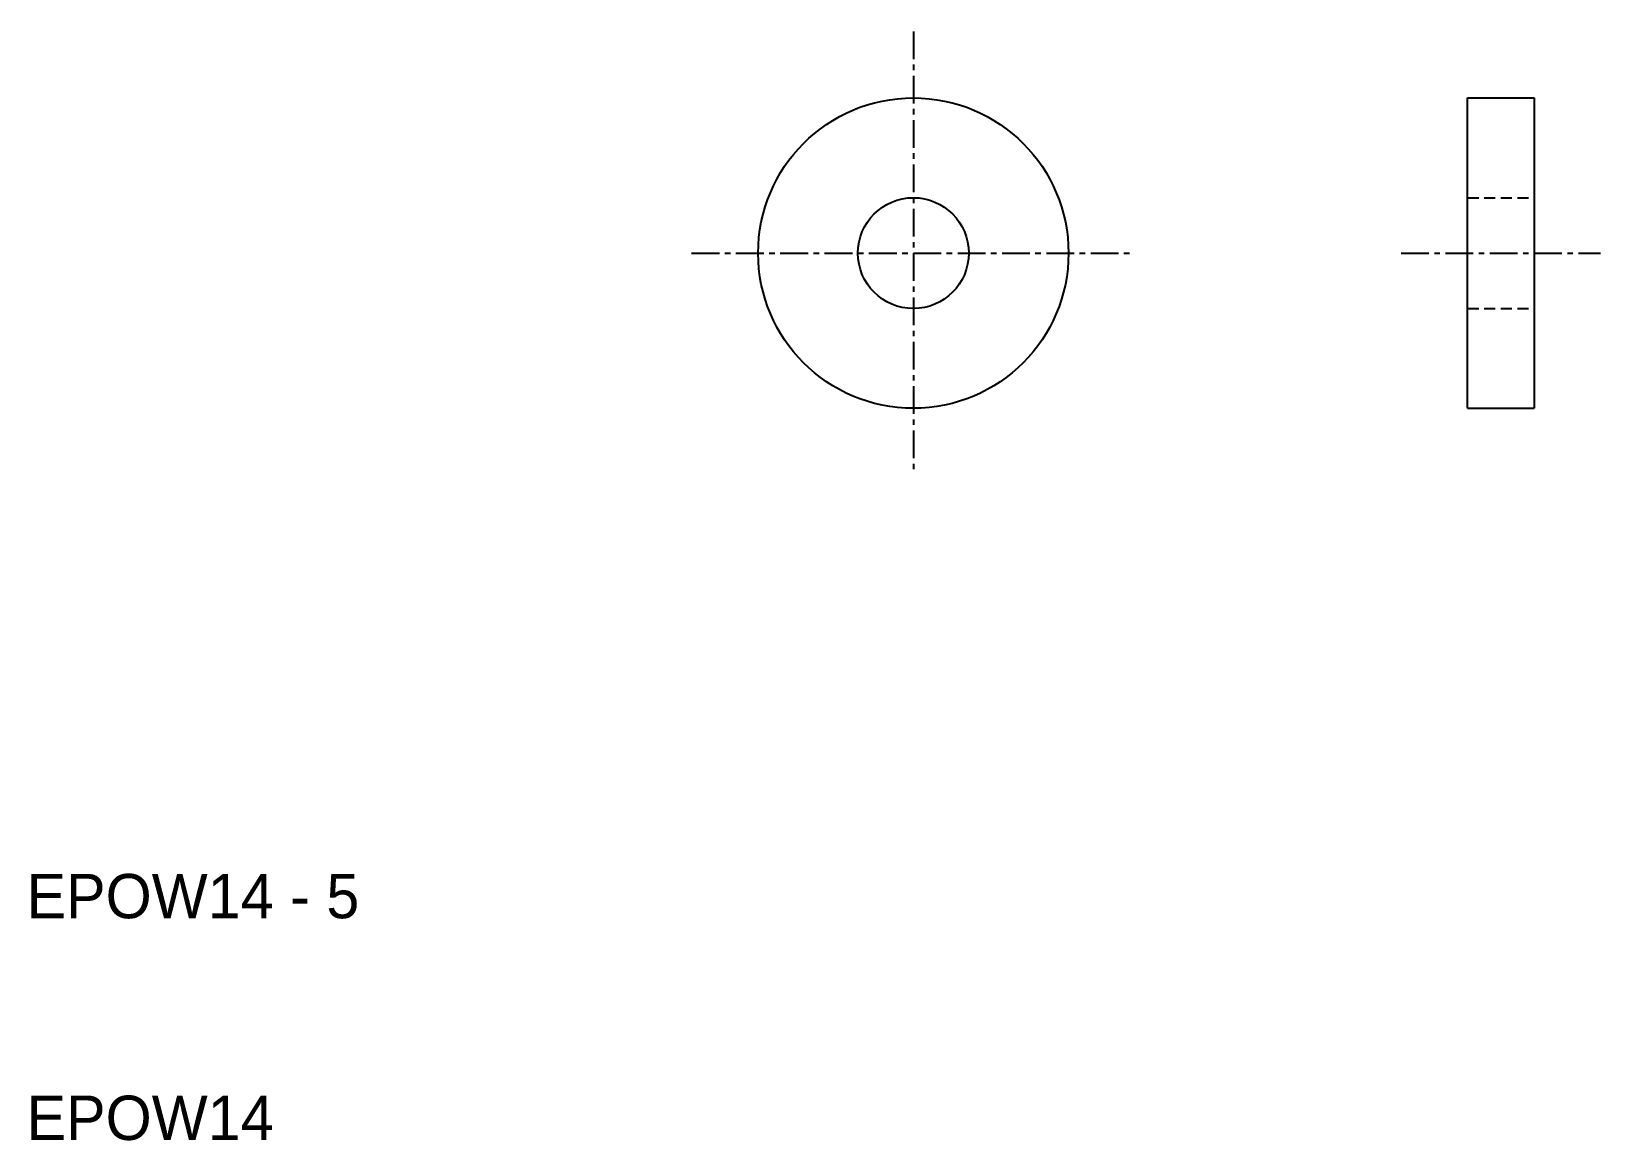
# Model space of a CAD drawing. Extents: x 10.2 to 81, y 10 to 60.
import ezdxf

# ---------------------------------------------------------------- set-up
doc = ezdxf.new("R2010")
doc.units = 0
doc.linetypes.add('CENTER', pattern=[2, 1.25, -0.25, 0.25, -0.25])
doc.linetypes.add('DASHED', pattern=[0.75, 0.5, -0.25])
doc.layers.get('0').update_dxf_attribs({"linetype": 'CONTINUOUS'})
doc.layers.add('CENTER', color=1, linetype='CENTER')

msp = doc.modelspace()

# ---------------------------------------------------------------- linework, layer by layer
at = {"color": 7, "linetype": 'CONTINUOUS'}
for p, q in [((75, 43), (75, 57)), ((75, 57), (78, 57)), ((78, 57), (78, 43)), ((75, 43), (78, 43))]:
    msp.add_line(p, q, dxfattribs=at)
at = {"color": 3, "linetype": 'DASHED'}
for p, q in [((75, 52.5), (78, 52.5)), ((75, 47.5), (78, 47.5))]:
    msp.add_line(p, q, dxfattribs=at)
at = {"color": 7, "linetype": 'CONTINUOUS'}
for radius in [7, 2.5]:
    msp.add_circle((50, 50), radius, dxfattribs=at)
at = {"layer": 'CENTER', "color": 1, "linetype": 'CENTER'}
for p, q in [((50, 60), (50, 40)), ((40, 50), (60, 50)), ((72, 50), (81, 50))]:
    msp.add_line(p, q, dxfattribs=at)

# ---------------------------------------------------------------- texts
at = {"color": 7, "linetype": 'CONTINUOUS'}
for s, p in [('EPOW14 - 5', (10, 20)), ('EPOW14', (10, 10))]:
    msp.add_text(s, height=2, dxfattribs=at).set_placement(p)

doc.saveas('drawing.dxf')
